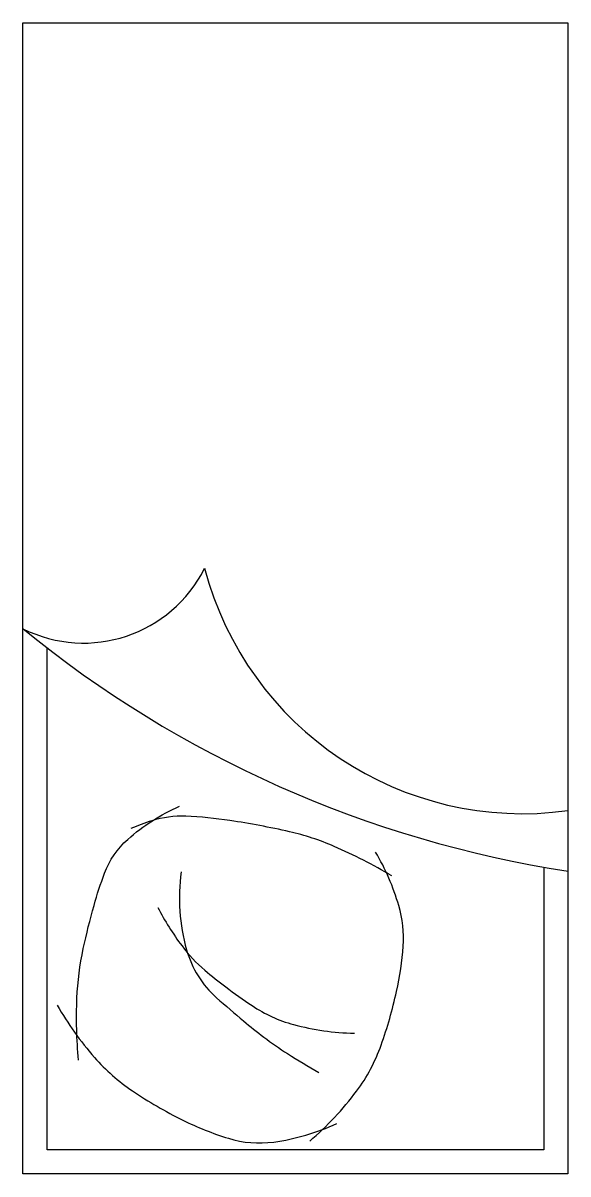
# Model space of a CAD drawing. Header units: metres. Extents: x 265.17 to 266.07, y 62.28 to 64.18.
import ezdxf

# ---------------------------------------------------------------- set-up
doc = ezdxf.new("R2010")
doc.units = ezdxf.units.M

msp = doc.modelspace()

# ---------------------------------------------------------------- linework, layer by layer
for p, q in [((265.2052, 62.3224), (265.2052, 63.1506)), ((266.0252, 62.7889), (266.0252, 62.3224)), ((266.0252, 62.3224), (265.2052, 62.3224))]:
    msp.add_line(p, q)
msp.add_lwpolyline([(266.0652, 62.2824), (265.1652, 62.2824), (265.1652, 64.1824), (266.0652, 64.1824)], close=True)
for points in [[(265.257, 62.4703, -0.034352), (265.2543, 62.5725, -0.04249), (265.2648, 62.6545, -0.015911), (265.2825, 62.7258, -0.020937), (265.2999, 62.7789, -0.121269), (265.3382, 62.8347, -0.080025), (265.4238, 62.8894)], [(265.7741, 62.7743, 0.033461), (265.6792, 62.8231, 0.04596), (265.6053, 62.8473, 0.01901), (265.507, 62.8658, 0.025886), (265.4339, 62.8729, 0.088683), (265.378, 62.8654, 0.020726), (265.3433, 62.8527)], [(265.6387, 62.3366, 0.057152), (265.7161, 62.4191, 0.075208), (265.7567, 62.4951, 0.030275), (265.7821, 62.5837, 0.036967), (265.793, 62.6585, 0.089016), (265.7858, 62.7253, 0.061822), (265.7476, 62.8137)], [(265.4265, 62.7809, 0.103492), (265.4353, 62.6525, 0.14369), (265.485, 62.5733, 0.007817), (265.5295, 62.535, 0.010698), (265.5629, 62.5084, 0.020146), (265.602, 62.481, 0.015912), (265.6539, 62.45)], [(265.3876, 62.7225, 0.040593), (265.4278, 62.6588, 0.055645), (265.4655, 62.6187, 0.015363), (265.4999, 62.5912, 0.01263), (265.5435, 62.5603, 0.082628), (265.612, 62.529, 0.061291), (265.7124, 62.5148)], [(265.2216, 62.5612, 0.050543), (265.2833, 62.4748, 0.064376), (265.346, 62.4196, 0.03352), (265.4289, 62.3714, 0.039598), (265.5043, 62.3413, 0.109626), (265.5792, 62.3351, 0.0754), (265.6834, 62.3658)]]:
    msp.add_lwpolyline(points, format="xyb")
for centre, radius, start, end in [((265.2652, 63.3824), 0.2236, 243.4349, 333.4349), ((265.9902, 63.4199), 0.5427, 194.6764, 277.9435), ((266.3486, 64.6324), 1.8716, 230.7824, 261.2926)]:
    msp.add_arc(centre, radius, start, end)

doc.saveas('drawing.dxf')
